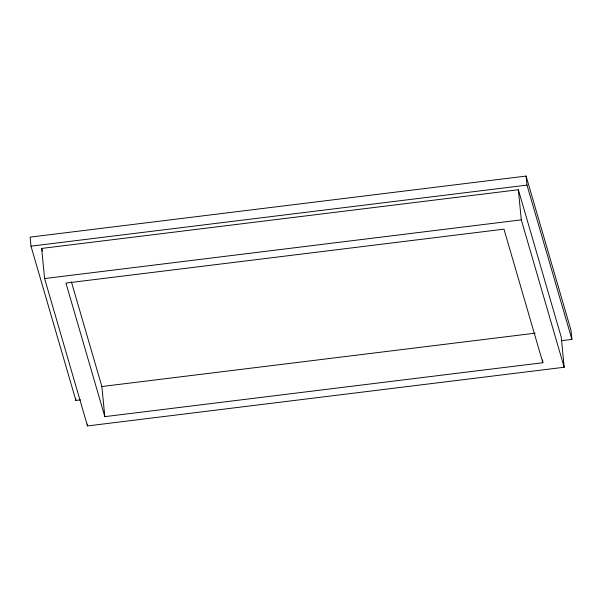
<?xml version="1.0" encoding="UTF-8"?>
<svg xmlns="http://www.w3.org/2000/svg" width="602" height="602" viewBox="0 0 602 602"><rect width="100%" height="100%" fill="white"/><g stroke="black" fill="none" stroke-linecap="round" stroke-linejoin="round"><path stroke-width="0.9" d="M561.643 340.649L571.9 339.385L571.012 330.347L526.103 176.062L30.1 237.128L30.988 246.165L75.897 400.45L80.555 399.878M30.988 246.165L526.991 185.1L571.9 339.385M41.643 248.43L518.345 189.743L561.245 337.128L564.194 367.25L87.501 425.938L44.601 278.553L41.643 248.43L42.426 251.124M44.601 278.553L521.294 219.865L564.194 367.25M71.397 281.834L101.866 386.522L535.238 333.169M542.853 362.72L503.972 229.151L65.942 283.083L104.823 416.644L542.853 362.72L542.583 359.981M526.103 176.062L526.991 185.1M518.345 189.743L521.294 219.865M101.866 386.522L104.823 416.644M87.32 424.109L87.501 425.938M75.717 398.644L75.897 400.45"/></g></svg>
